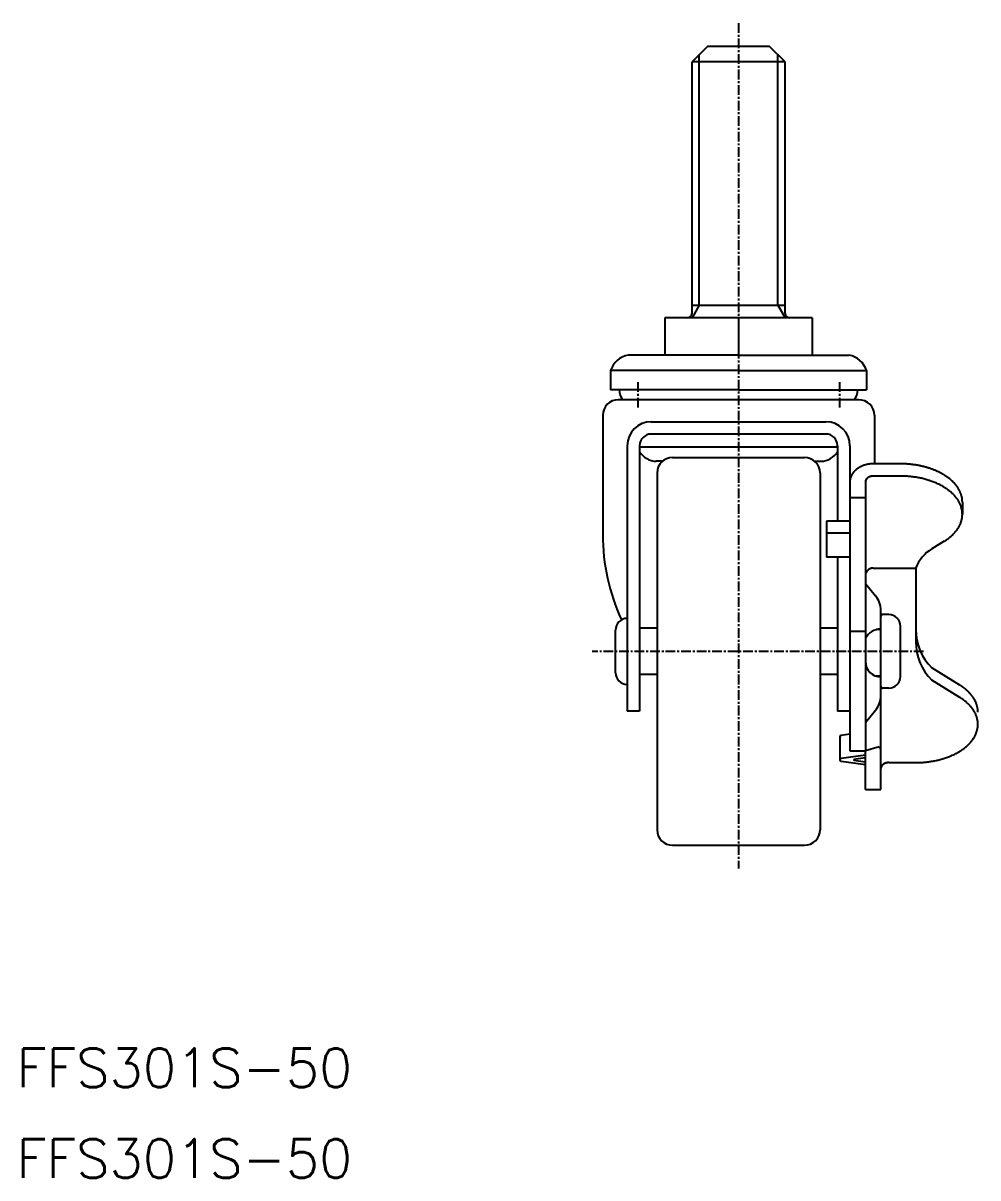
# Model space of a CAD drawing. Extents: x -272 to -37, y -3 to 213.
# Drawn here: x -271.8 to -148.8, y -3.4 to 145.5 of the extents above; entities that cross this region are included whole.
import ezdxf

# ---------------------------------------------------------------- set-up
doc = ezdxf.new("R2010")
doc.units = 0
doc.linetypes.add('CENTER', pattern=[2, 1.25, -0.25, 0.25, -0.25])
doc.layers.get('0').update_dxf_attribs({"linetype": 'CONTINUOUS'})
doc.layers.get('DEFPOINTS').update_dxf_attribs({"linetype": 'CONTINUOUS'})
doc.layers.add('CENTER', color=1, linetype='CONTINUOUS')
doc.styles.get("Standard").update_dxf_attribs({"font": 'txt.shx', "bigfont": 'extfont2.shx'})

msp = doc.modelspace()

# ---------------------------------------------------------------- linework, layer by layer
at = {"color": 7, "linetype": 'CONTINUOUS'}
for p, q in [((-183.62, 142.47), (-185.62, 140.47)), ((-175.62, 142.47), (-183.62, 142.47)), ((-173.62, 140.47), (-175.62, 142.47)), ((-185.62, 108.07), (-185.62, 140.47)), ((-173.62, 140.47), (-185.62, 140.47)), ((-173.62, 108.07), (-173.62, 140.47)), ((-185.62, 109.11), (-173.62, 109.11)), ((-170.12, 107.47), (-189.12, 107.47)), ((-189.12, 107.47), (-189.12, 102.67)), ((-179.62, 107.47), (-179.62, 102.67)), ((-170.12, 107.47), (-170.12, 102.67)), ((-179.62, 102.67), (-193.87, 102.67)), ((-179.62, 102.67), (-165.37, 102.67)), ((-196.12, 100.67), (-196.12, 98.17)), ((-179.62, 100.67), (-196.12, 100.67)), ((-179.62, 100.67), (-163.12, 100.67)), ((-163.12, 100.67), (-163.12, 98.17)), ((-179.62, 98.17), (-196.12, 98.17)), ((-164.12, 96.91), (-195.12, 96.91)), ((-179.62, 98.17), (-163.12, 98.17)), ((-197.12, 94.91), (-197.12, 79.52)), ((-190.87, 94.08), (-168.37, 94.08)), ((-162.12, 94.91), (-162.12, 88.65)), ((-168.37, 92.49), (-190.87, 92.49)), ((-193.97, 90.98), (-193.97, 56.77)), ((-192.37, 90.99), (-192.37, 56.77)), ((-166.87, 90.99), (-166.87, 81.26)), ((-165.27, 90.98), (-165.27, 51.63)), ((-166.87, 90.79), (-192.37, 90.79)), ((-192.16, 89.91), (-192.37, 89.91)), ((-188.12, 89.47), (-171.12, 89.47)), ((-166.87, 89.91), (-167.09, 89.91)), ((-189.42, 88.99), (-190.22, 88.99)), ((-169.83, 88.99), (-169.02, 88.99)), ((-158.77, 88.65), (-162.27, 88.65)), ((-190.12, 87.47), (-190.12, 41.47)), ((-169.12, 87.47), (-169.12, 41.47)), ((-158.77, 87.07), (-162.27, 87.07)), ((-163.27, 86.29), (-163.27, 51.63)), ((-165.27, 84.32), (-163.27, 84.32)), ((-150.77, 83.72), (-150.77, 82.15)), ((-165.27, 81.26), (-168.27, 81.26)), ((-168.27, 81.26), (-168.27, 76.61)), ((-165.27, 79.69), (-168.27, 79.69)), ((-153.12, 78.67), (-154.72, 77.68)), ((-165.27, 76.61), (-168.27, 76.61)), ((-166.87, 76.61), (-166.87, 56.77)), ((-162.27, 75.21), (-156.77, 75.21)), ((-156.77, 75.24), (-156.77, 65.71)), ((-156.77, 75.24), (-156.77, 65.71)), ((-163.27, 73.22), (-161.96, 71.63)), ((-161.27, 46.68), (-161.27, 69.72)), ((-160.27, 69.22), (-161.07, 69.22)), ((-195.47, 61.72), (-195.47, 67.22)), ((-190.12, 67.47), (-192.37, 67.47)), ((-166.87, 67.47), (-169.12, 67.47)), ((-163.27, 67.05), (-165.27, 67.05)), ((-161.47, 67.27), (-161.83, 67.27)), ((-158.77, 61.22), (-158.77, 67.72)), ((-190.12, 61.47), (-192.37, 61.47)), ((-166.87, 61.47), (-169.12, 61.47)), ((-161.47, 61.27), (-161.9, 61.27)), ((-151.12, 60.12), (-154.72, 62.34)), ((-160.27, 59.72), (-161.07, 59.72)), ((-151.12, 58.54), (-154.72, 60.76)), ((-192.37, 56.77), (-193.97, 56.77)), ((-165.27, 56.77), (-166.87, 56.77)), ((-163.27, 55.32), (-161.96, 56.91)), ((-165.27, 53.8), (-166.4, 53.64)), ((-166.57, 53.44), (-166.57, 50.47)), ((-163.27, 51.67), (-161.5, 52.19)), ((-163.27, 51.1), (-166.4, 50.67)), ((-165.27, 51.63), (-163.27, 51.63)), ((-163.27, 50.75), (-164.77, 50.54)), ((-163.27, 51.56), (-163.37, 51.63)), ((-163.27, 46.68), (-163.27, 51.56)), ((-163.27, 49.84), (-166.4, 50.27)), ((-164.77, 50.54), (-164.77, 50.4)), ((-163.27, 50.19), (-164.77, 50.4)), ((-160.27, 50.13), (-156.77, 50.13)), ((-163.27, 46.68), (-161.27, 46.68)), ((-188.12, 39.47), (-171.12, 39.47))]:
    msp.add_line(p, q, dxfattribs=at)
at = {"color": 3, "linetype": 'CONTINUOUS'}
for p, q in [((-184.68, 109.11), (-184.68, 141.42)), ((-174.57, 109.11), (-174.57, 141.42)), ((-184.68, 109.11), (-185.62, 107.47)), ((-174.57, 109.11), (-173.62, 107.47))]:
    msp.add_line(p, q, dxfattribs=at)
at = {"color": 7, "linetype": 'CONTINUOUS'}
for points in [[(-162.27, 88.65, 0), (-162.31, 88.65, 0), (-162.35, 88.65, 0), (-162.38, 88.65, 0), (-162.42, 88.65, 0), (-162.46, 88.65, 0), (-162.5, 88.64, 0), (-162.53, 88.64, 0), (-162.57, 88.64, 0), (-162.6, 88.64, 0), (-162.64, 88.63, 0), (-162.68, 88.63, 0), (-162.71, 88.62, 0), (-162.75, 88.62, 0), (-162.79, 88.62, 0), (-162.82, 88.61, 0), (-162.86, 88.6, 0), (-162.9, 88.6, 0), (-162.93, 88.59, 0), (-162.97, 88.59, 0), (-163, 88.58, 0), (-163.04, 88.57, 0), (-163.07, 88.56, 0), (-163.11, 88.56, 0), (-163.15, 88.55, 0), (-163.18, 88.54, 0), (-163.22, 88.53, 0), (-163.25, 88.52, 0), (-163.28, 88.51, 0), (-163.32, 88.5, 0), (-163.35, 88.49, 0), (-163.39, 88.48, 0), (-163.42, 88.47, 0), (-163.46, 88.46, 0), (-163.49, 88.45, 0), (-163.52, 88.44, 0), (-163.56, 88.42, 0), (-163.59, 88.41, 0), (-163.62, 88.4, 0), (-163.66, 88.38, 0), (-163.69, 88.37, 0), (-163.72, 88.36, 0), (-163.75, 88.34, 0), (-163.78, 88.33, 0), (-163.82, 88.31, 0), (-163.85, 88.3, 0), (-163.88, 88.28, 0), (-163.91, 88.27, 0), (-163.94, 88.25, 0), (-163.97, 88.24, 0), (-164, 88.22, 0), (-164.03, 88.2, 0), (-164.06, 88.19, 0), (-164.09, 88.17, 0), (-164.12, 88.15, 0), (-164.15, 88.13, 0), (-164.18, 88.11, 0), (-164.21, 88.1, 0), (-164.23, 88.08, 0), (-164.26, 88.06, 0), (-164.29, 88.04, 0), (-164.32, 88.02, 0), (-164.34, 88, 0), (-164.37, 87.98, 0), (-164.4, 87.96, 0), (-164.42, 87.94, 0), (-164.45, 87.92, 0), (-164.47, 87.9, 0), (-164.5, 87.87, 0), (-164.52, 87.85, 0), (-164.54, 87.83, 0), (-164.57, 87.81, 0), (-164.59, 87.79, 0), (-164.62, 87.76, 0), (-164.64, 87.74, 0), (-164.66, 87.72, 0), (-164.68, 87.69, 0), (-164.71, 87.67, 0), (-164.73, 87.65, 0), (-164.75, 87.62, 0), (-164.77, 87.6, 0), (-164.79, 87.58, 0), (-164.81, 87.55, 0), (-164.83, 87.53, 0), (-164.85, 87.5, 0), (-164.87, 87.48, 0), (-164.88, 87.45, 0), (-164.9, 87.43, 0), (-164.92, 87.4, 0), (-164.94, 87.38, 0), (-164.95, 87.35, 0), (-164.97, 87.32, 0), (-164.99, 87.3, 0), (-165, 87.27, 0), (-165.02, 87.24, 0), (-165.03, 87.22, 0), (-165.04, 87.19, 0), (-165.06, 87.16, 0), (-165.07, 87.14, 0), (-165.09, 87.11, 0), (-165.1, 87.08, 0), (-165.11, 87.06, 0), (-165.12, 87.03, 0), (-165.13, 87, 0), (-165.15, 86.97, 0), (-165.16, 86.94, 0), (-165.16, 86.92, 0), (-165.18, 86.89, 0), (-165.18, 86.86, 0), (-165.19, 86.83, 0), (-165.2, 86.8, 0), (-165.21, 86.78, 0), (-165.22, 86.75, 0), (-165.22, 86.72, 0), (-165.23, 86.69, 0), (-165.24, 86.66, 0), (-165.24, 86.63, 0), (-165.25, 86.6, 0), (-165.25, 86.58, 0), (-165.26, 86.55, 0), (-165.26, 86.52, 0), (-165.26, 86.49, 0), (-165.27, 86.46, 0), (-165.27, 86.43, 0), (-165.27, 86.4, 0), (-165.27, 86.37, 0), (-165.27, 86.34, 0), (-165.27, 86.32, 0), (-165.27, 86.29, 0)], [(-150.77, 83.72, 0), (-150.77, 83.79, 0), (-150.78, 83.85, 0), (-150.78, 83.91, 0), (-150.78, 83.97, 0), (-150.79, 84.03, 0), (-150.79, 84.09, 0), (-150.8, 84.15, 0), (-150.81, 84.21, 0), (-150.82, 84.27, 0), (-150.83, 84.33, 0), (-150.85, 84.39, 0), (-150.86, 84.45, 0), (-150.88, 84.51, 0), (-150.89, 84.57, 0), (-150.91, 84.63, 0), (-150.93, 84.69, 0), (-150.95, 84.75, 0), (-150.97, 84.8, 0), (-150.99, 84.86, 0), (-151.01, 84.92, 0), (-151.04, 84.98, 0), (-151.06, 85.04, 0), (-151.09, 85.1, 0), (-151.12, 85.15, 0), (-151.15, 85.21, 0), (-151.18, 85.27, 0), (-151.21, 85.33, 0), (-151.24, 85.38, 0), (-151.28, 85.44, 0), (-151.31, 85.5, 0), (-151.35, 85.55, 0), (-151.38, 85.61, 0), (-151.42, 85.67, 0), (-151.46, 85.72, 0), (-151.5, 85.78, 0), (-151.54, 85.83, 0), (-151.58, 85.89, 0), (-151.63, 85.94, 0), (-151.67, 85.99, 0), (-151.72, 86.05, 0), (-151.76, 86.1, 0), (-151.81, 86.15, 0), (-151.86, 86.2, 0), (-151.91, 86.26, 0), (-151.96, 86.31, 0), (-152.01, 86.36, 0), (-152.07, 86.41, 0), (-152.12, 86.46, 0), (-152.18, 86.51, 0), (-152.23, 86.56, 0), (-152.29, 86.61, 0), (-152.35, 86.66, 0), (-152.41, 86.71, 0), (-152.47, 86.76, 0), (-152.53, 86.8, 0), (-152.59, 86.85, 0), (-152.65, 86.9, 0), (-152.72, 86.94, 0), (-152.78, 86.99, 0), (-152.85, 87.03, 0), (-152.91, 87.08, 0), (-152.98, 87.12, 0), (-153.05, 87.16, 0), (-153.12, 87.21, 0), (-153.19, 87.25, 0), (-153.26, 87.29, 0), (-153.33, 87.33, 0), (-153.4, 87.37, 0), (-153.47, 87.41, 0), (-153.55, 87.45, 0), (-153.62, 87.49, 0), (-153.7, 87.53, 0), (-153.78, 87.57, 0), (-153.85, 87.61, 0), (-153.93, 87.64, 0), (-154.01, 87.68, 0), (-154.09, 87.72, 0), (-154.17, 87.75, 0), (-154.25, 87.79, 0), (-154.33, 87.82, 0), (-154.41, 87.85, 0), (-154.49, 87.89, 0), (-154.58, 87.92, 0), (-154.66, 87.95, 0), (-154.75, 87.98, 0), (-154.83, 88.01, 0), (-154.92, 88.04, 0), (-155, 88.07, 0), (-155.09, 88.1, 0), (-155.18, 88.12, 0), (-155.26, 88.15, 0), (-155.35, 88.18, 0), (-155.44, 88.2, 0), (-155.53, 88.23, 0), (-155.62, 88.25, 0), (-155.71, 88.28, 0), (-155.8, 88.3, 0), (-155.9, 88.32, 0), (-155.99, 88.34, 0), (-156.08, 88.36, 0), (-156.17, 88.38, 0), (-156.26, 88.4, 0), (-156.36, 88.42, 0), (-156.45, 88.44, 0), (-156.55, 88.46, 0), (-156.64, 88.47, 0), (-156.74, 88.49, 0), (-156.83, 88.5, 0), (-156.93, 88.52, 0), (-157.02, 88.53, 0), (-157.12, 88.54, 0), (-157.21, 88.56, 0), (-157.31, 88.57, 0), (-157.41, 88.58, 0), (-157.5, 88.59, 0), (-157.6, 88.6, 0), (-157.7, 88.61, 0), (-157.79, 88.61, 0), (-157.89, 88.62, 0), (-157.99, 88.63, 0), (-158.09, 88.63, 0), (-158.19, 88.64, 0), (-158.28, 88.64, 0), (-158.38, 88.64, 0), (-158.48, 88.65, 0), (-158.58, 88.65, 0), (-158.68, 88.65, 0), (-158.77, 88.65, 0)], [(-162.27, 87.07, 0), (-162.29, 87.07, 0), (-162.3, 87.07, 0), (-162.31, 87.07, 0), (-162.32, 87.07, 0), (-162.34, 87.07, 0), (-162.35, 87.07, 0), (-162.36, 87.07, 0), (-162.37, 87.07, 0), (-162.38, 87.07, 0), (-162.4, 87.07, 0), (-162.41, 87.07, 0), (-162.42, 87.07, 0), (-162.43, 87.06, 0), (-162.44, 87.06, 0), (-162.46, 87.06, 0), (-162.47, 87.06, 0), (-162.48, 87.06, 0), (-162.49, 87.06, 0), (-162.5, 87.05, 0), (-162.52, 87.05, 0), (-162.53, 87.05, 0), (-162.54, 87.05, 0), (-162.55, 87.04, 0), (-162.56, 87.04, 0), (-162.58, 87.04, 0), (-162.59, 87.03, 0), (-162.6, 87.03, 0), (-162.61, 87.03, 0), (-162.62, 87.02, 0), (-162.63, 87.02, 0), (-162.65, 87.02, 0), (-162.66, 87.01, 0), (-162.67, 87.01, 0), (-162.68, 87.01, 0), (-162.69, 87, 0), (-162.7, 87, 0), (-162.71, 86.99, 0), (-162.72, 86.99, 0), (-162.73, 86.99, 0), (-162.75, 86.98, 0), (-162.76, 86.98, 0), (-162.77, 86.97, 0), (-162.78, 86.97, 0), (-162.79, 86.96, 0), (-162.8, 86.96, 0), (-162.81, 86.95, 0), (-162.82, 86.95, 0), (-162.83, 86.94, 0), (-162.84, 86.94, 0), (-162.85, 86.93, 0), (-162.86, 86.92, 0), (-162.87, 86.92, 0), (-162.88, 86.91, 0), (-162.89, 86.91, 0), (-162.9, 86.9, 0), (-162.91, 86.9, 0), (-162.92, 86.89, 0), (-162.93, 86.88, 0), (-162.94, 86.88, 0), (-162.94, 86.87, 0), (-162.95, 86.86, 0), (-162.96, 86.86, 0), (-162.97, 86.85, 0), (-162.98, 86.84, 0), (-162.99, 86.84, 0), (-163, 86.83, 0), (-163.01, 86.82, 0), (-163.01, 86.82, 0), (-163.02, 86.81, 0), (-163.03, 86.8, 0), (-163.04, 86.79, 0), (-163.05, 86.79, 0), (-163.06, 86.78, 0), (-163.06, 86.77, 0), (-163.07, 86.76, 0), (-163.08, 86.76, 0), (-163.08, 86.75, 0), (-163.09, 86.74, 0), (-163.1, 86.73, 0), (-163.1, 86.72, 0), (-163.11, 86.72, 0), (-163.12, 86.71, 0), (-163.12, 86.7, 0), (-163.13, 86.69, 0), (-163.14, 86.68, 0), (-163.14, 86.67, 0), (-163.15, 86.67, 0), (-163.16, 86.66, 0), (-163.16, 86.65, 0), (-163.17, 86.64, 0), (-163.17, 86.63, 0), (-163.18, 86.62, 0), (-163.18, 86.61, 0), (-163.19, 86.61, 0), (-163.19, 86.6, 0), (-163.2, 86.59, 0), (-163.2, 86.58, 0), (-163.21, 86.57, 0), (-163.21, 86.56, 0), (-163.22, 86.55, 0), (-163.22, 86.54, 0), (-163.22, 86.53, 0), (-163.23, 86.52, 0), (-163.23, 86.52, 0), (-163.23, 86.51, 0), (-163.24, 86.5, 0), (-163.24, 86.49, 0), (-163.24, 86.48, 0), (-163.25, 86.47, 0), (-163.25, 86.46, 0), (-163.25, 86.45, 0), (-163.25, 86.44, 0), (-163.26, 86.43, 0), (-163.26, 86.42, 0), (-163.26, 86.41, 0), (-163.26, 86.4, 0), (-163.26, 86.39, 0), (-163.27, 86.38, 0), (-163.27, 86.37, 0), (-163.27, 86.36, 0), (-163.27, 86.35, 0), (-163.27, 86.34, 0), (-163.27, 86.33, 0), (-163.27, 86.32, 0), (-163.27, 86.32, 0), (-163.27, 86.31, 0), (-163.27, 86.3, 0), (-163.27, 86.29, 0)], [(-153.12, 78.67, 0), (-153.01, 78.73, 0), (-152.91, 78.8, 0), (-152.81, 78.86, 0), (-152.72, 78.93, 0), (-152.62, 79, 0), (-152.53, 79.07, 0), (-152.44, 79.14, 0), (-152.35, 79.22, 0), (-152.26, 79.29, 0), (-152.18, 79.36, 0), (-152.09, 79.44, 0), (-152.01, 79.51, 0), (-151.94, 79.59, 0), (-151.86, 79.67, 0), (-151.79, 79.75, 0), (-151.72, 79.83, 0), (-151.65, 79.91, 0), (-151.58, 79.99, 0), (-151.52, 80.07, 0), (-151.46, 80.15, 0), (-151.4, 80.24, 0), (-151.35, 80.32, 0), (-151.29, 80.4, 0), (-151.24, 80.49, 0), (-151.19, 80.58, 0), (-151.15, 80.66, 0), (-151.1, 80.75, 0), (-151.06, 80.84, 0), (-151.03, 80.92, 0), (-150.99, 81.01, 0), (-150.96, 81.1, 0), (-150.93, 81.19, 0), (-150.9, 81.28, 0), (-150.88, 81.37, 0), (-150.85, 81.46, 0), (-150.83, 81.55, 0), (-150.82, 81.64, 0), (-150.8, 81.73, 0), (-150.79, 81.82, 0), (-150.78, 81.91, 0), (-150.78, 82, 0), (-150.77, 82.09, 0), (-150.77, 82.18, 0), (-150.78, 82.27, 0), (-150.78, 82.36, 0), (-150.79, 82.45, 0), (-150.8, 82.54, 0), (-150.81, 82.63, 0), (-150.83, 82.72, 0), (-150.85, 82.81, 0), (-150.87, 82.9, 0), (-150.89, 82.99, 0), (-150.92, 83.08, 0), (-150.95, 83.17, 0), (-150.98, 83.26, 0), (-151.01, 83.35, 0), (-151.05, 83.43, 0), (-151.09, 83.52, 0), (-151.13, 83.61, 0), (-151.18, 83.69, 0), (-151.22, 83.78, 0), (-151.28, 83.86, 0), (-151.33, 83.95, 0), (-151.38, 84.03, 0), (-151.44, 84.12, 0), (-151.5, 84.2, 0), (-151.56, 84.28, 0), (-151.63, 84.36, 0), (-151.69, 84.44, 0), (-151.76, 84.52, 0), (-151.84, 84.6, 0), (-151.91, 84.68, 0), (-151.99, 84.76, 0), (-152.07, 84.83, 0), (-152.15, 84.91, 0), (-152.23, 84.98, 0), (-152.32, 85.06, 0), (-152.41, 85.13, 0), (-152.5, 85.2, 0), (-152.59, 85.27, 0), (-152.68, 85.34, 0), (-152.78, 85.41, 0), (-152.88, 85.48, 0), (-152.98, 85.55, 0), (-153.08, 85.61, 0), (-153.19, 85.67, 0), (-153.29, 85.74, 0), (-153.4, 85.8, 0), (-153.51, 85.86, 0), (-153.62, 85.92, 0), (-153.74, 85.98, 0), (-153.85, 86.03, 0), (-153.97, 86.09, 0), (-154.09, 86.14, 0), (-154.21, 86.19, 0), (-154.33, 86.24, 0), (-154.45, 86.29, 0), (-154.58, 86.34, 0), (-154.7, 86.39, 0), (-154.83, 86.43, 0), (-154.96, 86.48, 0), (-155.09, 86.52, 0), (-155.22, 86.56, 0), (-155.35, 86.6, 0), (-155.49, 86.64, 0), (-155.62, 86.68, 0), (-155.76, 86.71, 0), (-155.9, 86.74, 0), (-156.03, 86.78, 0), (-156.17, 86.81, 0), (-156.31, 86.83, 0), (-156.45, 86.86, 0), (-156.59, 86.89, 0), (-156.74, 86.91, 0), (-156.88, 86.93, 0), (-157.02, 86.95, 0), (-157.16, 86.97, 0), (-157.31, 86.99, 0), (-157.46, 87.01, 0), (-157.6, 87.02, 0), (-157.75, 87.03, 0), (-157.89, 87.04, 0), (-158.04, 87.05, 0), (-158.19, 87.06, 0), (-158.33, 87.07, 0), (-158.48, 87.07, 0), (-158.63, 87.07, 0), (-158.77, 87.07, 0)], [(-162.27, 75.21, 0), (-162.29, 75.21, 0), (-162.3, 75.21, 0), (-162.31, 75.21, 0), (-162.32, 75.21, 0), (-162.34, 75.21, 0), (-162.35, 75.21, 0), (-162.36, 75.21, 0), (-162.37, 75.2, 0), (-162.38, 75.2, 0), (-162.4, 75.2, 0), (-162.41, 75.2, 0), (-162.42, 75.2, 0), (-162.43, 75.2, 0), (-162.44, 75.19, 0), (-162.46, 75.19, 0), (-162.47, 75.19, 0), (-162.48, 75.19, 0), (-162.49, 75.19, 0), (-162.5, 75.18, 0), (-162.52, 75.18, 0), (-162.53, 75.18, 0), (-162.54, 75.17, 0), (-162.55, 75.17, 0), (-162.56, 75.17, 0), (-162.58, 75.16, 0), (-162.59, 75.16, 0), (-162.6, 75.16, 0), (-162.61, 75.15, 0), (-162.62, 75.15, 0), (-162.63, 75.14, 0), (-162.65, 75.14, 0), (-162.66, 75.13, 0), (-162.67, 75.13, 0), (-162.68, 75.12, 0), (-162.69, 75.12, 0), (-162.7, 75.11, 0), (-162.71, 75.11, 0), (-162.72, 75.1, 0), (-162.73, 75.1, 0), (-162.75, 75.09, 0), (-162.76, 75.09, 0), (-162.77, 75.08, 0), (-162.78, 75.07, 0), (-162.79, 75.07, 0), (-162.8, 75.06, 0), (-162.81, 75.05, 0), (-162.82, 75.05, 0), (-162.83, 75.04, 0), (-162.84, 75.03, 0), (-162.85, 75.03, 0), (-162.86, 75.02, 0), (-162.87, 75.01, 0), (-162.88, 75.01, 0), (-162.89, 75, 0), (-162.9, 74.99, 0), (-162.91, 74.98, 0), (-162.92, 74.97, 0), (-162.93, 74.97, 0), (-162.94, 74.96, 0), (-162.94, 74.95, 0), (-162.95, 74.94, 0), (-162.96, 74.93, 0), (-162.97, 74.93, 0), (-162.98, 74.92, 0), (-162.99, 74.91, 0), (-163, 74.9, 0), (-163.01, 74.89, 0), (-163.01, 74.88, 0), (-163.02, 74.87, 0), (-163.03, 74.86, 0), (-163.04, 74.85, 0), (-163.05, 74.84, 0), (-163.06, 74.83, 0), (-163.06, 74.82, 0), (-163.07, 74.81, 0), (-163.08, 74.81, 0), (-163.08, 74.8, 0), (-163.09, 74.79, 0), (-163.1, 74.78, 0), (-163.1, 74.76, 0), (-163.11, 74.75, 0), (-163.12, 74.74, 0), (-163.12, 74.73, 0), (-163.13, 74.72, 0), (-163.14, 74.71, 0), (-163.14, 74.7, 0), (-163.15, 74.69, 0), (-163.16, 74.68, 0), (-163.16, 74.67, 0), (-163.17, 74.66, 0), (-163.17, 74.65, 0), (-163.18, 74.64, 0), (-163.18, 74.63, 0), (-163.19, 74.61, 0), (-163.19, 74.6, 0), (-163.2, 74.59, 0), (-163.2, 74.58, 0), (-163.21, 74.57, 0), (-163.21, 74.56, 0), (-163.22, 74.55, 0), (-163.22, 74.53, 0), (-163.22, 74.52, 0), (-163.23, 74.51, 0), (-163.23, 74.5, 0), (-163.23, 74.49, 0), (-163.24, 74.48, 0), (-163.24, 74.46, 0), (-163.24, 74.45, 0), (-163.25, 74.44, 0), (-163.25, 74.43, 0), (-163.25, 74.42, 0), (-163.25, 74.4, 0), (-163.26, 74.39, 0), (-163.26, 74.38, 0), (-163.26, 74.37, 0), (-163.26, 74.36, 0), (-163.26, 74.34, 0), (-163.27, 74.33, 0), (-163.27, 74.32, 0), (-163.27, 74.31, 0), (-163.27, 74.3, 0), (-163.27, 74.28, 0), (-163.27, 74.27, 0), (-163.27, 74.26, 0), (-163.27, 74.25, 0), (-163.27, 74.23, 0), (-163.27, 74.22, 0), (-163.27, 74.21, 0)], [(-148.77, 56.64, 0), (-148.77, 56.67, 0), (-148.77, 56.7, 0), (-148.78, 56.73, 0), (-148.78, 56.76, 0), (-148.78, 56.79, 0), (-148.78, 56.82, 0), (-148.78, 56.85, 0), (-148.78, 56.88, 0), (-148.79, 56.91, 0), (-148.79, 56.94, 0), (-148.79, 56.97, 0), (-148.79, 57, 0), (-148.8, 57.03, 0), (-148.8, 57.06, 0), (-148.81, 57.09, 0), (-148.81, 57.12, 0), (-148.82, 57.15, 0), (-148.82, 57.18, 0), (-148.83, 57.21, 0), (-148.83, 57.24, 0), (-148.84, 57.27, 0), (-148.85, 57.3, 0), (-148.85, 57.33, 0), (-148.86, 57.36, 0), (-148.87, 57.39, 0), (-148.88, 57.42, 0), (-148.88, 57.45, 0), (-148.89, 57.48, 0), (-148.9, 57.51, 0), (-148.91, 57.54, 0), (-148.92, 57.57, 0), (-148.93, 57.6, 0), (-148.94, 57.63, 0), (-148.95, 57.66, 0), (-148.96, 57.69, 0), (-148.97, 57.72, 0), (-148.98, 57.74, 0), (-148.99, 57.77, 0), (-149, 57.8, 0), (-149.01, 57.83, 0), (-149.03, 57.86, 0), (-149.04, 57.89, 0), (-149.05, 57.92, 0), (-149.06, 57.95, 0), (-149.08, 57.98, 0), (-149.09, 58.01, 0), (-149.1, 58.04, 0), (-149.12, 58.07, 0), (-149.13, 58.09, 0), (-149.15, 58.12, 0), (-149.16, 58.15, 0), (-149.18, 58.18, 0), (-149.19, 58.21, 0), (-149.21, 58.24, 0), (-149.22, 58.27, 0), (-149.24, 58.3, 0), (-149.26, 58.32, 0), (-149.28, 58.35, 0), (-149.29, 58.38, 0), (-149.31, 58.41, 0), (-149.33, 58.44, 0), (-149.35, 58.46, 0), (-149.36, 58.49, 0), (-149.38, 58.52, 0), (-149.4, 58.55, 0), (-149.42, 58.58, 0), (-149.44, 58.6, 0), (-149.46, 58.63, 0), (-149.48, 58.66, 0), (-149.5, 58.69, 0), (-149.52, 58.71, 0), (-149.54, 58.74, 0), (-149.56, 58.77, 0), (-149.58, 58.8, 0), (-149.61, 58.82, 0), (-149.63, 58.85, 0), (-149.65, 58.88, 0), (-149.67, 58.9, 0), (-149.69, 58.93, 0), (-149.72, 58.96, 0), (-149.74, 58.98, 0), (-149.76, 59.01, 0), (-149.79, 59.04, 0), (-149.81, 59.06, 0), (-149.84, 59.09, 0), (-149.86, 59.12, 0), (-149.89, 59.14, 0), (-149.91, 59.17, 0), (-149.94, 59.19, 0), (-149.96, 59.22, 0), (-149.99, 59.25, 0), (-150.01, 59.27, 0), (-150.04, 59.3, 0), (-150.07, 59.32, 0), (-150.09, 59.35, 0), (-150.12, 59.37, 0), (-150.15, 59.4, 0), (-150.18, 59.42, 0), (-150.21, 59.45, 0), (-150.23, 59.47, 0), (-150.26, 59.5, 0), (-150.29, 59.52, 0), (-150.32, 59.55, 0), (-150.35, 59.57, 0), (-150.38, 59.59, 0), (-150.41, 59.62, 0), (-150.44, 59.64, 0), (-150.47, 59.67, 0), (-150.5, 59.69, 0), (-150.53, 59.71, 0), (-150.56, 59.74, 0), (-150.59, 59.76, 0), (-150.62, 59.78, 0), (-150.65, 59.81, 0), (-150.68, 59.83, 0), (-150.72, 59.85, 0), (-150.75, 59.88, 0), (-150.78, 59.9, 0), (-150.81, 59.92, 0), (-150.85, 59.94, 0), (-150.88, 59.97, 0), (-150.91, 59.99, 0), (-150.95, 60.01, 0), (-150.98, 60.03, 0), (-151.01, 60.05, 0), (-151.05, 60.08, 0), (-151.08, 60.1, 0), (-151.12, 60.12, 0)], [(-156.77, 50.13, 0), (-156.63, 50.14, 0), (-156.48, 50.14, 0), (-156.33, 50.14, 0), (-156.19, 50.15, 0), (-156.04, 50.16, 0), (-155.89, 50.16, 0), (-155.75, 50.18, 0), (-155.6, 50.19, 0), (-155.46, 50.2, 0), (-155.31, 50.22, 0), (-155.16, 50.24, 0), (-155.02, 50.25, 0), (-154.88, 50.27, 0), (-154.74, 50.3, 0), (-154.59, 50.32, 0), (-154.45, 50.35, 0), (-154.31, 50.37, 0), (-154.17, 50.4, 0), (-154.03, 50.43, 0), (-153.9, 50.46, 0), (-153.76, 50.5, 0), (-153.62, 50.53, 0), (-153.49, 50.57, 0), (-153.35, 50.61, 0), (-153.22, 50.65, 0), (-153.09, 50.69, 0), (-152.96, 50.73, 0), (-152.83, 50.77, 0), (-152.7, 50.82, 0), (-152.58, 50.87, 0), (-152.45, 50.91, 0), (-152.33, 50.96, 0), (-152.21, 51.02, 0), (-152.09, 51.07, 0), (-151.97, 51.12, 0), (-151.85, 51.18, 0), (-151.74, 51.23, 0), (-151.62, 51.29, 0), (-151.51, 51.35, 0), (-151.4, 51.41, 0), (-151.29, 51.47, 0), (-151.19, 51.53, 0), (-151.08, 51.6, 0), (-150.98, 51.66, 0), (-150.88, 51.73, 0), (-150.78, 51.8, 0), (-150.68, 51.87, 0), (-150.59, 51.94, 0), (-150.5, 52.01, 0), (-150.41, 52.08, 0), (-150.32, 52.15, 0), (-150.23, 52.22, 0), (-150.15, 52.3, 0), (-150.07, 52.37, 0), (-149.99, 52.45, 0), (-149.91, 52.53, 0), (-149.84, 52.61, 0), (-149.76, 52.68, 0), (-149.69, 52.76, 0), (-149.63, 52.85, 0), (-149.56, 52.93, 0), (-149.5, 53.01, 0), (-149.44, 53.09, 0), (-149.38, 53.17, 0), (-149.33, 53.26, 0), (-149.28, 53.34, 0), (-149.22, 53.43, 0), (-149.18, 53.51, 0), (-149.13, 53.6, 0), (-149.09, 53.69, 0), (-149.05, 53.78, 0), (-149.01, 53.86, 0), (-148.98, 53.95, 0), (-148.95, 54.04, 0), (-148.92, 54.13, 0), (-148.89, 54.22, 0), (-148.87, 54.31, 0), (-148.85, 54.4, 0), (-148.83, 54.49, 0), (-148.81, 54.58, 0), (-148.8, 54.67, 0), (-148.79, 54.76, 0), (-148.78, 54.85, 0), (-148.78, 54.94, 0), (-148.77, 55.03, 0), (-148.77, 55.12, 0), (-148.78, 55.21, 0), (-148.78, 55.3, 0), (-148.79, 55.39, 0), (-148.8, 55.48, 0), (-148.82, 55.57, 0), (-148.83, 55.66, 0), (-148.85, 55.75, 0), (-148.88, 55.84, 0), (-148.9, 55.93, 0), (-148.93, 56.02, 0), (-148.96, 56.11, 0), (-148.99, 56.2, 0), (-149.03, 56.29, 0), (-149.06, 56.37, 0), (-149.1, 56.46, 0), (-149.15, 56.55, 0), (-149.19, 56.63, 0), (-149.24, 56.72, 0), (-149.29, 56.8, 0), (-149.35, 56.89, 0), (-149.4, 56.97, 0), (-149.46, 57.06, 0), (-149.52, 57.14, 0), (-149.58, 57.22, 0), (-149.65, 57.3, 0), (-149.72, 57.38, 0), (-149.79, 57.46, 0), (-149.86, 57.54, 0), (-149.94, 57.62, 0), (-150.01, 57.69, 0), (-150.09, 57.77, 0), (-150.18, 57.85, 0), (-150.26, 57.92, 0), (-150.35, 57.99, 0), (-150.44, 58.07, 0), (-150.53, 58.14, 0), (-150.62, 58.21, 0), (-150.72, 58.28, 0), (-150.81, 58.34, 0), (-150.91, 58.41, 0), (-151.01, 58.48, 0), (-151.12, 58.54, 0)], [(-160.27, 50.13, 0), (-160.29, 50.13, 0), (-160.3, 50.13, 0), (-160.31, 50.13, 0), (-160.32, 50.13, 0), (-160.34, 50.13, 0), (-160.35, 50.13, 0), (-160.36, 50.13, 0), (-160.37, 50.13, 0), (-160.38, 50.13, 0), (-160.4, 50.13, 0), (-160.41, 50.13, 0), (-160.42, 50.13, 0), (-160.43, 50.12, 0), (-160.44, 50.12, 0), (-160.46, 50.12, 0), (-160.47, 50.12, 0), (-160.48, 50.12, 0), (-160.49, 50.12, 0), (-160.5, 50.11, 0), (-160.52, 50.11, 0), (-160.53, 50.11, 0), (-160.54, 50.11, 0), (-160.55, 50.1, 0), (-160.56, 50.1, 0), (-160.58, 50.1, 0), (-160.59, 50.09, 0), (-160.6, 50.09, 0), (-160.61, 50.09, 0), (-160.62, 50.09, 0), (-160.63, 50.08, 0), (-160.65, 50.08, 0), (-160.66, 50.07, 0), (-160.67, 50.07, 0), (-160.68, 50.07, 0), (-160.69, 50.06, 0), (-160.7, 50.06, 0), (-160.71, 50.05, 0), (-160.72, 50.05, 0), (-160.73, 50.05, 0), (-160.75, 50.04, 0), (-160.76, 50.04, 0), (-160.77, 50.03, 0), (-160.78, 50.03, 0), (-160.79, 50.02, 0), (-160.8, 50.02, 0), (-160.81, 50.01, 0), (-160.82, 50.01, 0), (-160.83, 50, 0), (-160.84, 50, 0), (-160.85, 49.99, 0), (-160.86, 49.99, 0), (-160.87, 49.98, 0), (-160.88, 49.97, 0), (-160.89, 49.97, 0), (-160.9, 49.96, 0), (-160.91, 49.96, 0), (-160.92, 49.95, 0), (-160.93, 49.94, 0), (-160.94, 49.94, 0), (-160.94, 49.93, 0), (-160.95, 49.92, 0), (-160.96, 49.92, 0), (-160.97, 49.91, 0), (-160.98, 49.9, 0), (-160.99, 49.9, 0), (-161, 49.89, 0), (-161.01, 49.88, 0), (-161.01, 49.88, 0), (-161.02, 49.87, 0), (-161.03, 49.86, 0), (-161.04, 49.85, 0), (-161.05, 49.85, 0), (-161.06, 49.84, 0), (-161.06, 49.83, 0), (-161.07, 49.82, 0), (-161.08, 49.82, 0), (-161.08, 49.81, 0), (-161.09, 49.8, 0), (-161.1, 49.79, 0), (-161.1, 49.78, 0), (-161.11, 49.78, 0), (-161.12, 49.77, 0), (-161.12, 49.76, 0), (-161.13, 49.75, 0), (-161.14, 49.74, 0), (-161.14, 49.73, 0), (-161.15, 49.73, 0), (-161.16, 49.72, 0), (-161.16, 49.71, 0), (-161.17, 49.7, 0), (-161.17, 49.69, 0), (-161.18, 49.68, 0), (-161.18, 49.67, 0), (-161.19, 49.67, 0), (-161.19, 49.66, 0), (-161.2, 49.65, 0), (-161.2, 49.64, 0), (-161.21, 49.63, 0), (-161.21, 49.62, 0), (-161.22, 49.61, 0), (-161.22, 49.6, 0), (-161.22, 49.59, 0), (-161.23, 49.58, 0), (-161.23, 49.58, 0), (-161.23, 49.57, 0), (-161.24, 49.56, 0), (-161.24, 49.55, 0), (-161.24, 49.54, 0), (-161.25, 49.53, 0), (-161.25, 49.52, 0), (-161.25, 49.51, 0), (-161.25, 49.5, 0), (-161.26, 49.49, 0), (-161.26, 49.48, 0), (-161.26, 49.47, 0), (-161.26, 49.46, 0), (-161.26, 49.45, 0), (-161.27, 49.44, 0), (-161.27, 49.43, 0), (-161.27, 49.42, 0), (-161.27, 49.41, 0), (-161.27, 49.4, 0), (-161.27, 49.39, 0), (-161.27, 49.39, 0), (-161.27, 49.38, 0), (-161.27, 49.37, 0), (-161.27, 49.36, 0), (-161.27, 49.35, 0)]]:
    msp.add_polyline3d(points, dxfattribs=at)
for centre, radius, start, end in [((-186.22, 108.07), 0.6, 270, 0), ((-173.02, 108.07), 0.6, 180, 270), ((-193.27, 99.73), 3, 101.5188, 161.7483), ((-165.97, 99.73), 3, 18.2517, 78.4812), ((-195.12, 94.91), 2, 90, 180), ((-192.62, 98.29), 2.38, 182.8585, 215.4542), ((-166.62, 98.29), 2.38, 324.5458, 357.1415), ((-164.12, 94.91), 2, 0, 90), ((-190.87, 90.98), 3.1, 90, 180), ((-168.37, 90.98), 3.1, 0, 90), ((-190.87, 90.99), 1.5, 90, 180), ((-168.37, 90.99), 1.5, 0, 90), ((-190.22, 91.49), 2.5, 210.6834, 270), ((-188.12, 87.47), 2, 90, 180), ((-171.12, 87.47), 2, 360, 90), ((-169.02, 91.49), 2.5, 270, 329.3166), ((-170.98, 79.52), 26.14, 180, 204.8592), ((-152.07, 73.37), 5.06, 121.619, 158.3487), ((-164.27, 69.72), 3, 0, 39.5584), ((-193.97, 67.22), 1.5, 90, 180), ((-161.07, 69.02), 0.2, 87.7954, 180), ((-160.27, 67.72), 1.5, 0, 90), ((-161.27, 65.08), 2.26, 90, 152.2162), ((-161.47, 67.47), 0.2, 270, 319.1972), ((-149.78, 67.29), 6.99, 180, 225.0275), ((-149.78, 65.71), 6.99, 180, 225.0275), ((-161.27, 63.17), 2, 180.2249, 270), ((-193.97, 61.72), 1.5, 180, 270), ((-161.47, 61.07), 0.2, 30.0599, 90), ((-160.27, 61.22), 1.5, 270, 0), ((-161.07, 59.92), 0.2, 180, 272.2046), ((-164.27, 58.82), 3, 320.4416, 0), ((-166.37, 53.44), 0.2, 97.9024, 180), ((-162.24, 51.56), 0.969, 0, 40.3025), ((-166.37, 50.47), 0.2, 97.9024, 262.0976), ((-188.12, 41.47), 2, 180, 270), ((-171.12, 41.47), 2, 270, 0)]:
    msp.add_arc(centre, radius, start, end, dxfattribs=at)
at = {"layer": 'CENTER', "color": 1, "linetype": 'CENTER'}
for p, q in [((-179.62, 145.47), (-179.62, 36.47)), ((-192.62, 99.17), (-192.62, 95.91)), ((-166.62, 99.17), (-166.62, 95.91)), ((-155.77, 64.47), (-198.47, 64.47))]:
    msp.add_line(p, q, dxfattribs=at)
at = {"layer": 'DEFPOINTS', "color": 0, "linetype": 'BYBLOCK'}
msp.add_point((-161.27, 68.89), dxfattribs=at)

# ---------------------------------------------------------------- texts
at = {"color": 7, "linetype": 'CONTINUOUS'}
for p in [(-272.69, 8.28), (-272.69, -3.42)]:
    msp.add_text('FFS301S-50', height=5, dxfattribs=at).set_placement(p)

doc.saveas('drawing.dxf')
